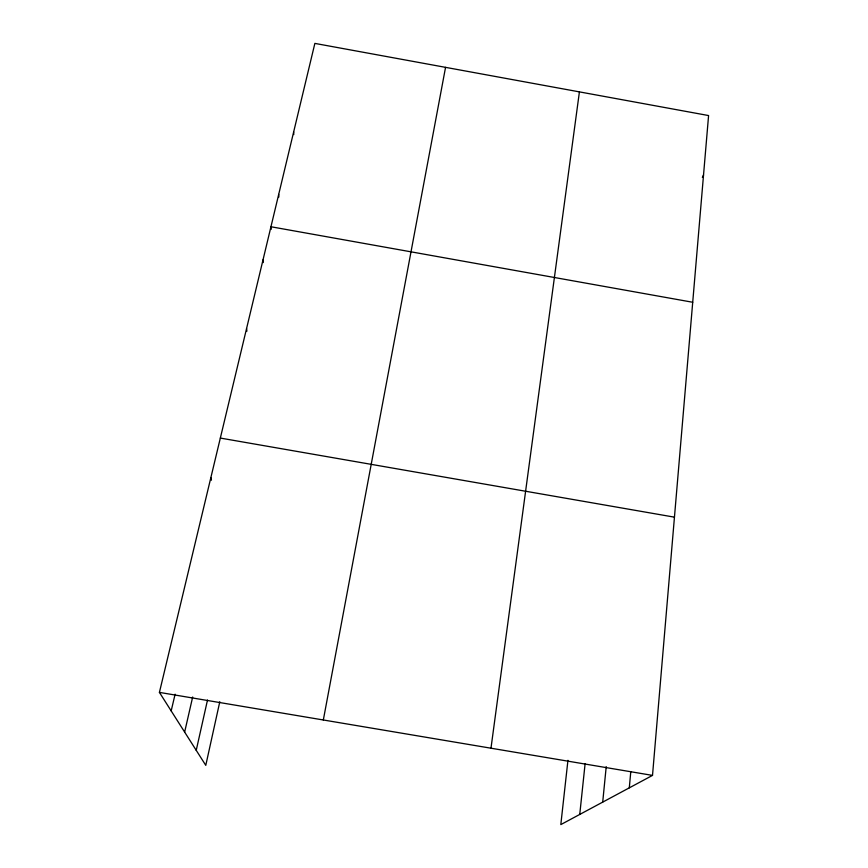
<?xml version="1.0" encoding="UTF-8"?>
<svg xmlns="http://www.w3.org/2000/svg" width="868" height="868" viewBox="0 0 868 868"><rect width="100%" height="100%" fill="white"/><g stroke="black" fill="none" stroke-linecap="round" stroke-linejoin="round"><path stroke-width="1.3" d="M567.943 760.335L560.815 824.6L652.508 775.395L708.581 115.552L314.867 43.4L159.419 692.393L205.781 765.348L219.799 701.724M629.3 787.851L630.776 771.739M602.707 802.119L606.222 766.628M579.748 814.444L585.119 763.59M490.984 748.205L579.412 91.878M323.33 719.984L445.555 67.346M196.233 750.321L207.506 700.02M184.645 732.071L192.674 697.004M171.18 710.903L175.108 694.194M702.353 177.398L703.525 175M159.419 692.393L652.508 775.395M220.342 438.069L674.447 517.165M692.707 302.259L270.957 226.754L271.152 229.38M210.859 477.65L211.466 480.188M246.577 328.527L246.903 331.185M263.026 259.868L263.264 262.57M278.704 194.41L278.856 197.047M293.666 131.936L293.764 134.583"/></g></svg>
